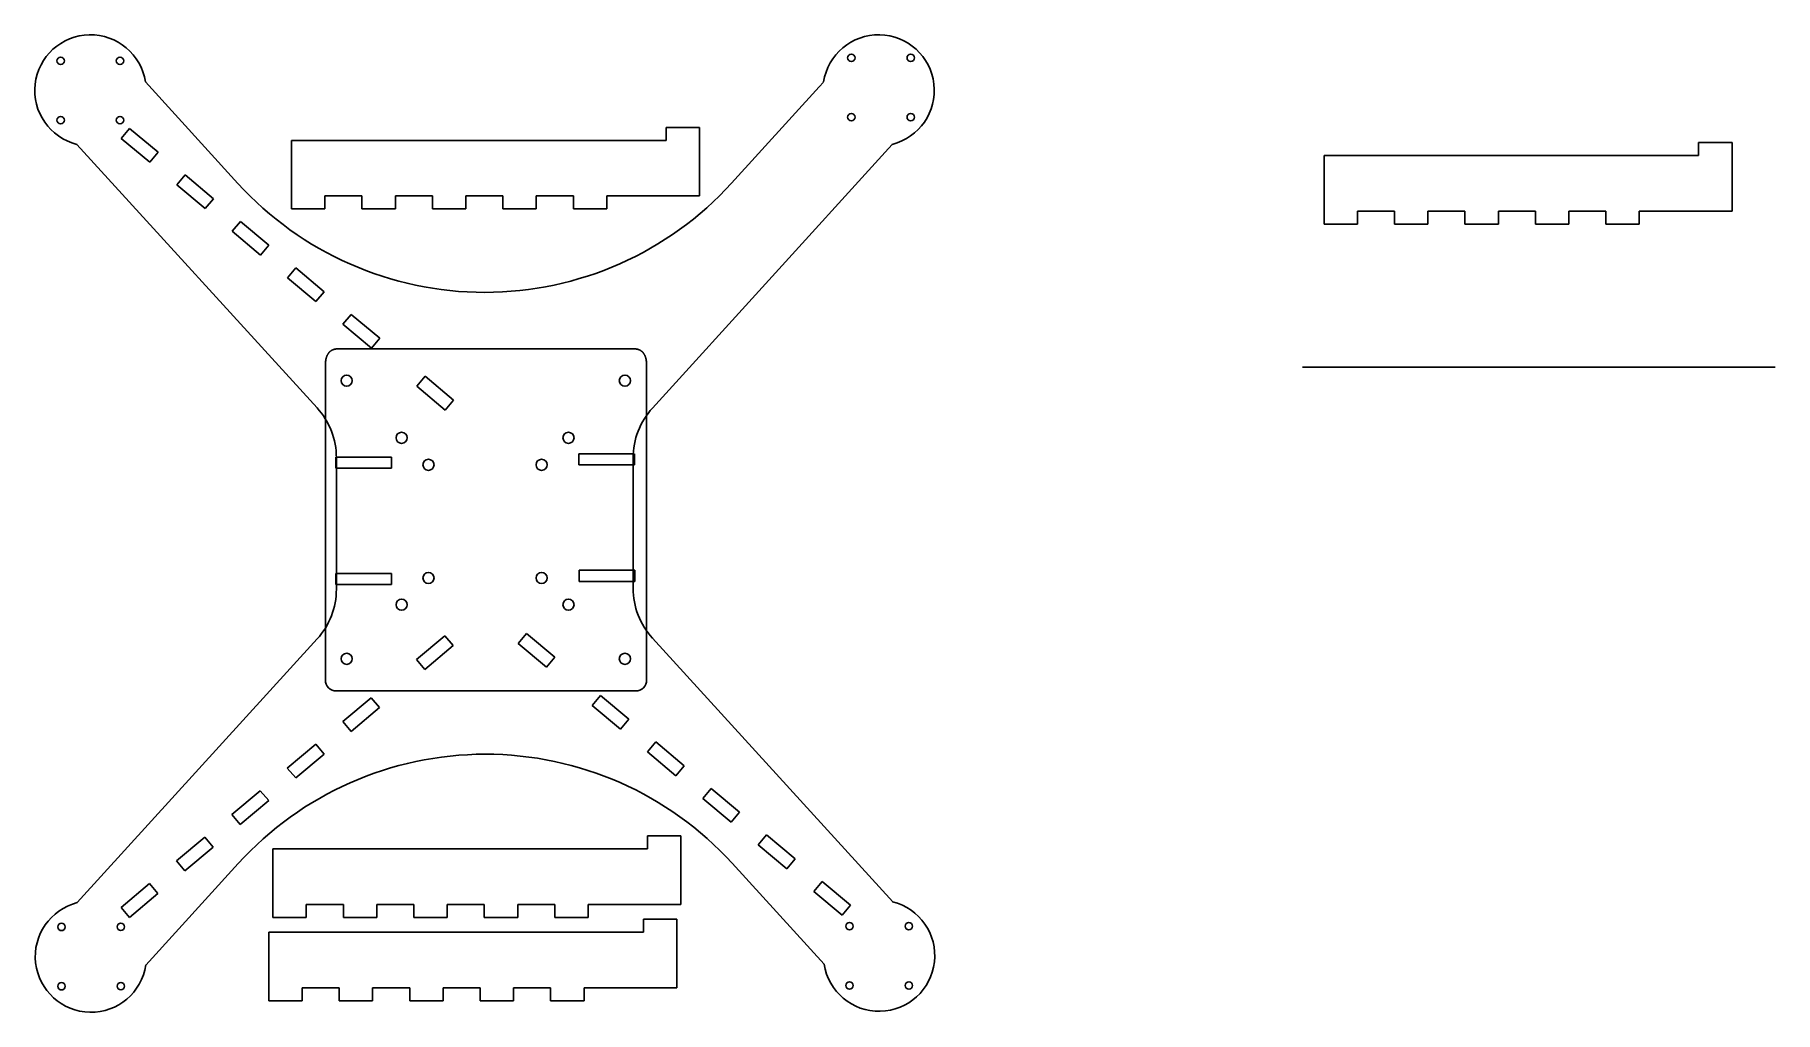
# Model space of a CAD drawing. Header units: millimetres. Extents: x 66 to 535, y 34 to 298.
import ezdxf

# ---------------------------------------------------------------- set-up
doc = ezdxf.new("R2010")
doc.units = ezdxf.units.MM
doc.layers.add('CORTES_INTERIORES', color=1, linetype='Continuous')
doc.layers.add('FRAME', color=7, linetype='Continuous')

msp = doc.modelspace()

# ---------------------------------------------------------------- linework, layer by layer
msp.add_line((407.53, 208.2), (534.93, 208.2))
at = {"layer": 'CORTES_INTERIORES', "color": 1, "linetype": 'Continuous'}
for p, q in [((89.05, 269.88), (91.29, 272.56)), ((98.96, 266.13), (91.29, 272.56)), ((96.71, 263.45), (89.05, 269.88)), ((96.71, 263.45), (98.96, 266.13)), ((103.98, 257.34), (106.23, 260.02)), ((113.89, 253.6), (106.23, 260.02)), ((111.64, 250.92), (103.98, 257.34)), ((111.64, 250.92), (113.89, 253.6)), ((118.92, 244.81), (121.17, 247.49)), ((126.58, 238.38), (118.92, 244.81)), ((128.83, 241.06), (121.17, 247.49)), ((126.58, 238.38), (128.83, 241.06)), ((133.86, 232.27), (136.11, 234.96)), ((143.77, 228.53), (136.11, 234.96)), ((141.52, 225.85), (133.86, 232.27)), ((141.52, 225.85), (143.77, 228.53)), ((148.8, 219.74), (151.05, 222.42)), ((158.71, 215.99), (151.05, 222.42)), ((156.46, 213.31), (148.8, 219.74)), ((156.46, 213.31), (158.71, 215.99)), ((147.21, 213.1), (147.71, 213.1)), ((168.69, 203.04), (170.94, 205.72)), ((176.35, 196.61), (168.69, 203.04)), ((178.6, 199.29), (170.94, 205.72)), ((176.35, 196.61), (178.6, 199.29)), ((198.28, 136.38), (196.03, 133.7)), ((198.28, 136.38), (205.94, 129.95)), ((176.3, 135.78), (168.64, 129.35)), ((178.55, 133.1), (170.89, 126.67)), ((178.55, 133.1), (176.3, 135.78)), ((196.03, 133.7), (203.69, 127.27)), ((170.89, 126.67), (168.64, 129.35)), ((205.94, 129.95), (203.69, 127.27)), ((156.41, 119.06), (148.74, 112.63)), ((158.65, 116.38), (156.41, 119.06)), ((218.22, 119.66), (215.97, 116.98)), ((218.22, 119.66), (225.88, 113.23)), ((150.99, 109.95), (148.74, 112.63)), ((158.65, 116.38), (150.99, 109.95)), ((215.97, 116.98), (223.63, 110.55)), ((225.88, 113.23), (223.63, 110.55)), ((141.47, 106.52), (133.81, 100.1)), ((143.72, 103.84), (136.06, 97.41)), ((143.72, 103.84), (141.47, 106.52)), ((233.16, 107.12), (230.91, 104.44)), ((230.91, 104.44), (238.57, 98.01)), ((233.16, 107.12), (240.82, 100.7)), ((136.06, 97.41), (133.81, 100.1)), ((240.82, 100.7), (238.57, 98.01)), ((126.53, 93.99), (118.87, 87.56)), ((128.78, 91.31), (126.53, 93.99)), ((248.09, 94.59), (245.84, 91.91)), ((248.09, 94.59), (255.75, 88.16)), ((128.78, 91.31), (121.12, 84.88)), ((245.84, 91.91), (253.5, 85.48)), ((121.12, 84.88), (118.87, 87.56)), ((255.75, 88.16), (253.5, 85.48)), ((111.59, 81.46), (103.93, 75.03)), ((113.84, 78.77), (111.59, 81.46)), ((263.03, 82.05), (260.78, 79.37)), ((263.03, 82.05), (270.69, 75.63)), ((113.84, 78.77), (106.18, 72.35)), ((260.78, 79.37), (268.44, 72.95)), ((270.69, 75.63), (268.44, 72.95)), ((106.18, 72.35), (103.93, 75.03)), ((96.65, 68.92), (88.99, 62.49)), ((98.9, 66.24), (91.24, 59.81)), ((98.9, 66.24), (96.65, 68.92)), ((277.97, 69.52), (275.72, 66.84)), ((275.72, 66.84), (283.38, 60.41)), ((277.97, 69.52), (285.63, 63.09)), ((91.24, 59.81), (88.99, 62.49)), ((285.63, 63.09), (283.38, 60.41))]:
    msp.add_line(p, q, dxfattribs=at)
at = {"layer": 'CORTES_INTERIORES'}
for p, q in [((146.89, 183.95), (161.89, 183.95)), ((146.89, 180.95), (146.89, 183.95)), ((146.89, 180.93), (146.89, 183.93)), ((161.9, 180.93), (161.9, 183.93)), ((212.36, 184.83), (227.36, 184.83)), ((212.36, 181.83), (212.36, 184.83)), ((212.36, 181.82), (212.36, 184.82)), ((227.37, 181.82), (227.37, 184.82)), ((146.9, 180.93), (161.9, 180.93)), ((212.37, 181.82), (227.37, 181.82)), ((146.85, 152.55), (161.85, 152.55)), ((146.85, 149.55), (146.85, 152.55)), ((146.85, 149.54), (146.85, 152.54)), ((161.86, 149.54), (161.86, 152.54)), ((212.5, 153.44), (227.5, 153.44)), ((212.5, 150.44), (212.5, 153.44)), ((212.5, 150.42), (212.5, 153.42)), ((212.51, 150.42), (227.51, 150.42)), ((227.51, 150.42), (227.51, 153.42)), ((146.86, 149.54), (161.86, 149.54))]:
    msp.add_line(p, q, dxfattribs=at)
for centre in [(72.71, 290.77), (88.71, 290.77), (285.87, 291.59), (301.87, 291.59), (72.71, 274.77), (88.71, 274.77), (285.87, 275.59), (301.87, 275.59), (72.92, 57.25), (88.92, 57.27), (285.36, 57.45), (301.36, 57.46), (72.93, 41.25), (88.93, 41.27), (285.38, 41.45), (301.38, 41.46)]:
    msp.add_circle(centre, 1, dxfattribs=at)
at = {"layer": 'CORTES_INTERIORES', "linetype": 'Continuous'}
for centre in [(164.61, 189.13), (209.61, 189.13), (164.61, 144.13), (209.61, 144.13)]:
    msp.add_circle(centre, 1.5, dxfattribs=at)
at = {"layer": 'CORTES_INTERIORES', "color": 1, "linetype": 'Continuous'}
for centre in [(171.86, 181.85), (202.36, 181.85), (171.86, 151.35), (202.36, 151.35)]:
    msp.add_circle(centre, 1.5, dxfattribs=at)
at = {"layer": 'Defpoints', "color": 1, "linetype": 'Continuous'}
for centre in [(149.81, 204.54), (224.81, 204.54), (149.81, 129.54), (224.81, 129.54)]:
    msp.add_circle(centre, 1.5, dxfattribs=at)
at = {"layer": 'FRAME', "color": 0, "linetype": 'Continuous'}
for p, q in [((95.56, 285.09), (120.49, 257.73)), ((277.19, 283.74), (253.6, 257.8)), ((278.4, 285.07), (277.19, 283.74)), ((235.93, 269.34), (235.93, 272.84)), ((244.93, 272.84), (235.93, 272.84)), ((244.93, 272.84), (244.93, 254.34)), ((77.08, 268.25), (141.83, 197.2)), ((134.93, 269.34), (235.93, 269.34)), ((134.93, 269.34), (134.93, 250.84)), ((296.89, 268.25), (295.01, 266.18)), ((514.29, 265.22), (514.29, 268.72)), ((523.29, 268.72), (514.29, 268.72)), ((523.29, 268.72), (523.29, 250.22)), ((295.01, 266.18), (232.25, 197.16)), ((413.29, 265.22), (514.29, 265.22)), ((413.29, 265.22), (413.29, 246.72)), ((143.93, 254.34), (153.93, 254.34)), ((143.93, 254.34), (143.93, 250.84)), ((153.93, 254.34), (153.93, 250.84)), ((162.93, 254.34), (162.93, 250.84)), ((162.93, 254.34), (172.93, 254.34)), ((172.93, 254.34), (172.93, 250.84)), ((181.93, 254.34), (181.93, 250.84)), ((181.93, 254.34), (191.93, 254.34)), ((191.93, 254.34), (191.93, 250.84)), ((200.93, 254.34), (200.93, 250.84)), ((200.93, 254.34), (210.93, 254.34)), ((210.93, 254.34), (210.93, 250.84)), ((219.93, 254.34), (219.93, 250.84)), ((219.93, 254.34), (244.93, 254.34)), ((134.93, 250.84), (143.93, 250.84)), ((153.93, 250.84), (162.93, 250.84)), ((172.93, 250.84), (181.93, 250.84)), ((191.93, 250.84), (200.93, 250.84)), ((210.93, 250.84), (219.93, 250.84)), ((422.29, 250.22), (432.29, 250.22)), ((422.29, 250.22), (422.29, 246.72)), ((432.29, 250.22), (432.29, 246.72)), ((441.29, 250.22), (441.29, 246.72)), ((441.29, 250.22), (451.29, 250.22)), ((451.29, 250.22), (451.29, 246.72)), ((460.29, 250.22), (460.29, 246.72)), ((460.29, 250.22), (470.29, 250.22)), ((470.29, 250.22), (470.29, 246.72)), ((479.29, 250.22), (479.29, 246.72)), ((479.29, 250.22), (489.29, 250.22)), ((489.29, 250.22), (489.29, 246.72)), ((498.29, 250.22), (498.29, 246.72)), ((498.29, 250.22), (523.29, 250.22)), ((413.29, 246.72), (422.29, 246.72)), ((432.29, 246.72), (441.29, 246.72)), ((451.29, 246.72), (460.29, 246.72)), ((470.29, 246.72), (479.29, 246.72)), ((489.29, 246.72), (498.29, 246.72)), ((147.77, 213.1), (227.53, 213.1)), ((141.84, 134.9), (77.19, 63.8)), ((232.26, 135.09), (297.01, 64.04)), ((171.43, 120.87), (196.23, 120.87)), ((230.91, 78.32), (230.91, 81.82)), ((239.91, 81.82), (230.91, 81.82)), ((239.91, 81.82), (239.91, 63.32)), ((129.91, 78.32), (230.91, 78.32)), ((129.91, 78.32), (129.91, 59.82)), ((120.59, 74.37), (95.69, 46.98)), ((253.7, 74.45), (278.53, 47.2)), ((138.91, 63.32), (148.91, 63.32)), ((138.91, 63.32), (138.91, 59.82)), ((148.91, 63.32), (148.91, 59.82)), ((157.91, 63.32), (157.91, 59.82)), ((157.91, 63.32), (167.91, 63.32)), ((167.91, 63.32), (167.91, 59.82)), ((176.91, 63.32), (176.91, 59.82)), ((176.91, 63.32), (186.91, 63.32)), ((186.91, 63.32), (186.91, 59.82)), ((195.91, 63.32), (195.91, 59.82)), ((195.91, 63.32), (205.91, 63.32)), ((205.91, 63.32), (205.91, 59.82)), ((214.91, 63.32), (214.91, 59.82)), ((214.91, 63.32), (239.91, 63.32)), ((129.91, 59.82), (138.91, 59.82)), ((148.91, 59.82), (157.91, 59.82)), ((167.91, 59.82), (176.91, 59.82)), ((186.91, 59.82), (195.91, 59.82)), ((205.91, 59.82), (214.91, 59.82)), ((229.8, 55.81), (229.8, 59.31)), ((238.8, 59.31), (229.8, 59.31)), ((238.8, 59.31), (238.8, 40.81)), ((128.8, 55.81), (229.8, 55.81)), ((128.8, 55.81), (128.8, 37.31)), ((137.8, 40.81), (147.8, 40.81)), ((137.8, 40.81), (137.8, 37.31)), ((147.8, 40.81), (147.8, 37.31)), ((156.8, 40.81), (156.8, 37.31)), ((156.8, 40.81), (166.8, 40.81)), ((166.8, 40.81), (166.8, 37.31)), ((175.8, 40.81), (175.8, 37.31)), ((175.8, 40.81), (185.8, 40.81)), ((185.8, 40.81), (185.8, 37.31)), ((194.8, 40.81), (194.8, 37.31)), ((194.8, 40.81), (204.8, 40.81)), ((204.8, 40.81), (204.8, 37.31)), ((213.8, 40.81), (213.8, 37.31)), ((213.8, 40.81), (238.8, 40.81)), ((128.8, 37.31), (137.8, 37.31)), ((147.8, 37.31), (156.8, 37.31)), ((166.8, 37.31), (175.8, 37.31)), ((185.8, 37.31), (194.8, 37.31)), ((204.8, 37.31), (213.8, 37.31))]:
    msp.add_line(p, q, dxfattribs=at)
at = {"layer": 'FRAME', "color": 0}
for p, q in [((144.07, 208.78), (144.07, 123.87)), ((230.67, 123.87), (230.67, 208.67)), ((147.04, 148.35), (147.04, 183.73)), ((227.04, 148.56), (227.04, 183.7)), ((147.07, 120.87), (171.43, 120.87)), ((227.67, 120.87), (196.23, 120.87))]:
    msp.add_line(p, q, dxfattribs=at)
for points in [[(144.07, 208.67), (144.07, 208.9), (144.08, 209.12), (144.09, 209.34), (144.11, 209.55), (144.13, 209.75), (144.16, 209.94), (144.19, 210.13), (144.23, 210.31), (144.27, 210.49), (144.31, 210.66), (144.36, 210.82), (144.38, 210.9), (144.41, 210.98), (144.44, 211.05), (144.47, 211.12), (144.5, 211.2), (144.53, 211.27), (144.56, 211.34), (144.59, 211.41), (144.62, 211.47), (144.66, 211.54), (144.69, 211.6), (144.73, 211.66), (144.76, 211.72), (144.8, 211.78), (144.84, 211.84), (144.88, 211.89), (144.92, 211.95), (144.96, 212), (145, 212.05), (145.04, 212.1), (145.09, 212.15), (145.13, 212.2), (145.17, 212.25), (145.22, 212.29), (145.26, 212.34), (145.31, 212.38), (145.36, 212.42), (145.41, 212.46), (145.45, 212.5), (145.5, 212.54), (145.55, 212.57), (145.6, 212.61), (145.65, 212.64), (145.71, 212.67), (145.76, 212.7), (145.81, 212.73), (145.86, 212.76), (145.92, 212.79), (145.97, 212.81), (146.03, 212.84), (146.08, 212.86), (146.14, 212.88), (146.19, 212.91), (146.25, 212.93), (146.31, 212.95), (146.36, 212.96), (146.42, 212.98), (146.48, 213), (146.54, 213.01), (146.6, 213.02), (146.66, 213.04), (146.72, 213.05), (146.78, 213.06), (146.84, 213.07), (146.96, 213.08), (147.08, 213.1), (147.21, 213.1), (147.33, 213.11), (147.46, 213.11), (147.58, 213.11), (147.71, 213.1), (147.77, 213.1)], [(230.67, 208.67), (230.67, 208.9), (230.66, 209.12), (230.65, 209.34), (230.63, 209.55), (230.61, 209.75), (230.58, 209.94), (230.55, 210.13), (230.51, 210.31), (230.47, 210.49), (230.43, 210.66), (230.38, 210.82), (230.36, 210.9), (230.33, 210.98), (230.3, 211.05), (230.27, 211.12), (230.24, 211.2), (230.21, 211.27), (230.18, 211.34), (230.15, 211.41), (230.12, 211.47), (230.08, 211.54), (230.05, 211.6), (230.01, 211.66), (229.98, 211.72), (229.94, 211.78), (229.9, 211.84), (229.86, 211.89), (229.82, 211.95), (229.78, 212), (229.74, 212.05), (229.7, 212.1), (229.65, 212.15), (229.61, 212.2), (229.57, 212.25), (229.52, 212.29), (229.48, 212.34), (229.43, 212.38), (229.38, 212.42), (229.33, 212.46), (229.29, 212.5), (229.24, 212.53), (229.19, 212.57), (229.14, 212.61), (229.09, 212.64), (229.03, 212.67), (228.98, 212.7), (228.93, 212.73), (228.88, 212.76), (228.82, 212.79), (228.77, 212.81), (228.71, 212.84), (228.66, 212.86), (228.6, 212.88), (228.55, 212.9), (228.49, 212.93), (228.43, 212.94), (228.38, 212.96), (228.32, 212.98), (228.26, 212.99), (228.2, 213.01), (228.14, 213.02), (228.08, 213.04), (228.02, 213.05), (227.96, 213.06), (227.9, 213.07), (227.78, 213.08), (227.66, 213.1), (227.53, 213.1)]]:
    msp.add_lwpolyline(points, dxfattribs=at)
at = {"layer": 'FRAME', "color": 0, "linetype": 'Continuous'}
for centre, radius, start, end in [((80.73, 282.8), 15, 8.7871, 255.9017), ((293.22, 282.8), 15, 284.1617, 171.2763), ((187.01, 318.35), 90, 222.3444, 317.719), ((187.18, 13.82), 90, 42.3444, 137.719), ((80.86, 49.26), 15, 104.1617, 351.2763), ((293.35, 49.49), 15, 188.7871, 75.9017)]:
    msp.add_arc(centre, radius, start, end, dxfattribs=at)
at = {"layer": 'FRAME', "color": 0}
for centre, radius, start, end in [((127.04, 183.73), 20, 0, 42.3444), ((247.04, 183.7), 20, 137.719, 180), ((127.04, 148.35), 20, 317.719, 0), ((247.04, 148.56), 20, 180, 222.3444), ((147.07, 123.87), 3, 180, 270), ((227.67, 123.87), 3, 270, 360)]:
    msp.add_arc(centre, radius, start, end, dxfattribs=at)

doc.saveas('drawing.dxf')
